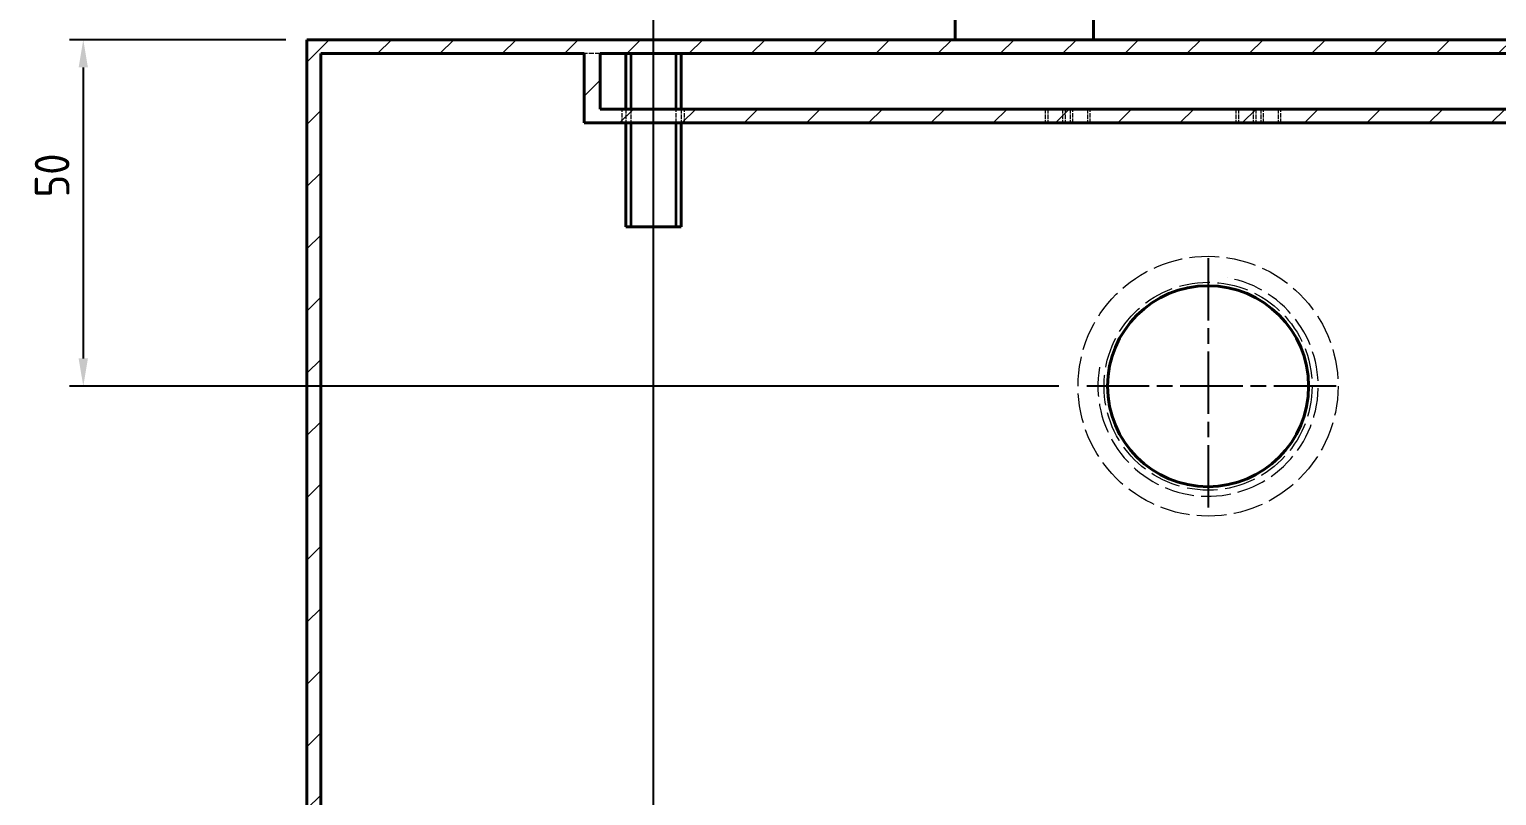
# Model space of a CAD drawing. Header units: millimetres. Extents: x 0 to 2378, y 0 to 1682.
# Drawn here: x 1109.9 to 1321.5, y 927.3 to 1037.9 of the extents above; entities that cross this region are included whole.
import ezdxf

# ---------------------------------------------------------------- set-up
doc = ezdxf.new("R2010")
doc.units = ezdxf.units.MM
doc.header["$LTSCALE"] = 2
doc.linetypes.add('CHAIN', pattern=[0.3543, 0.2362, -0.0295, 0.0591, -0.0295])
doc.linetypes.add('DASHED', pattern=[0.2067, 0.1654, -0.0413])
for name, color, linetype, lineweight in [('가려진 것(ISO)', 2, 'DASHED', 18), ('가시적인 것(ISO)', 3, 'Continuous', 40), ('가시적인 좁은 것(ISO)', 3, 'Continuous', 35), ('중심 표식(ISO)', 1, 'Continuous', 25), ('치수(ISO)', 2, 'Continuous', 25), ('해치(ISO)', 7, 'Continuous', 18)]:
    doc.layers.add(name, color=color, linetype=linetype, lineweight=lineweight)
doc.styles.add('치수 텍스트_PSTEK_POSCO', font='isocp.shx')
doc.dimstyles.new('치수_PSTEK_POSCO', dxfattribs={"dimscale": 2, "dimtxt": 2.5, "dimasz": 2, "dimexe": 1, "dimexo": 1.5, "dimgap": 1, "dimtad": 1, "dimrnd": 1e-08, "dimdsep": 46, "dimtxsty": '치수 텍스트_PSTEK_POSCO', "dimcen": 0.09, "dimdle": 10, "dimclrd": 7, "dimclre": 7, "dimclrt": 2, "dimadec": 1, "dimazin": 2, "dimtfac": 1, "dimtmove": 0, "dimatfit": 3, "dimfxl": 0, "dimtolj": 1, "dimlwd": -1, "dimlwe": -1, "dimarcsym": 0})

# ---------------------------------------------------------------- blocks, each defined once
blk = doc.blocks.new('*D72')
at = {"layer": 'Defpoints', "color": 0, "transparency": 16777216}
for p in [(1149.89, 1036.39), (1117.65, 986.39), (1261.39, 986.39)]:
    blk.add_point(p, dxfattribs=at)
at = {"layer": '치수(ISO)', "color": 7, "transparency": 16777216}
for p, q in [((1146.89, 1036.39), (1115.65, 1036.39)), ((1117.65, 1032.39), (1117.65, 990.39)), ((1258.39, 986.39), (1115.65, 986.39))]:
    blk.add_line(p, q, dxfattribs=at)
for points in [[(1116.98, 1032.39), (1118.32, 1032.39), (1117.65, 1036.39)], [(1116.98, 990.39), (1118.32, 990.39), (1117.65, 986.39)]]:
    blk.add_solid(points, dxfattribs=at)
at = {"layer": '치수(ISO)', "color": 2, "transparency": 16777216, "insert": (1113.15, 1013.63), "char_height": 5, "attachment_point": 4, "rotation": 90, "style": '치수 텍스트_PSTEK_POSCO'}
blk.add_mtext('\\A1;50', dxfattribs=at)
blk = doc.blocks.new('*D107')
at = {"layer": 'Defpoints', "color": 0, "transparency": 16777216}
for p in [(1199.89, 1076.39), (1149.89, 1036.39), (1199.89, 881.39)]:
    blk.add_point(p, dxfattribs=at)
at = {"layer": '치수(ISO)', "color": 7, "transparency": 16777216}
for p, q in [((1149.89, 1039.39), (1149.89, 1078.39)), ((1199.89, 884.39), (1199.89, 1078.39)), ((1153.89, 1076.39), (1195.89, 1076.39))]:
    blk.add_line(p, q, dxfattribs=at)
for points in [[(1153.89, 1077.06), (1153.89, 1075.73), (1149.89, 1076.39)], [(1195.89, 1077.06), (1195.89, 1075.73), (1199.89, 1076.39)]]:
    blk.add_solid(points, dxfattribs=at)
at = {"layer": '치수(ISO)', "color": 2, "transparency": 16777216, "insert": (1172.12, 1080.89), "char_height": 5, "attachment_point": 4, "style": '치수 텍스트_PSTEK_POSCO'}
blk.add_mtext('\\A1;50', dxfattribs=at)
blk = doc.blocks.new('*D108')
at = {"layer": 'Defpoints', "color": 0, "transparency": 16777216}
for p in [(1363.39, 1076.39), (1199.89, 881.39), (1363.39, 881.39)]:
    blk.add_point(p, dxfattribs=at)
at = {"layer": '치수(ISO)', "color": 7, "transparency": 16777216}
for p, q in [((1199.89, 884.39), (1199.89, 1078.39)), ((1363.39, 884.39), (1363.39, 1078.39)), ((1203.89, 1076.39), (1359.39, 1076.39))]:
    blk.add_line(p, q, dxfattribs=at)
for points in [[(1203.89, 1077.06), (1203.89, 1075.73), (1199.89, 1076.39)], [(1359.39, 1077.06), (1359.39, 1075.73), (1363.39, 1076.39)]]:
    blk.add_solid(points, dxfattribs=at)
at = {"layer": '치수(ISO)', "color": 2, "transparency": 16777216, "insert": (1275.04, 1080.89), "char_height": 5, "attachment_point": 4, "style": '치수 텍스트_PSTEK_POSCO'}
blk.add_mtext('\\A1;163.5', dxfattribs=at)

msp = doc.modelspace()

# ---------------------------------------------------------------- hatches: boundary and pattern name
at = {"layer": '해치(ISO)'}
h = msp.add_hatch(dxfattribs=at)
h.set_pattern_fill('ANSI31', color=256, scale=50.8, style=0)
h.set_pattern_definition([(45, (0, 0), (-4.490128, 4.490128), [])])
h.paths.add_polyline_path([(1574.8906, 1034.3869), (1574.8906, 888.3869), (1554.8906, 888.3869), (1554.8906, 870.3869), (1566.8906, 870.3869), (1566.8906, 872.3869), (1556.8906, 872.3869), (1556.8906, 886.3869), (1576.8906, 886.3869), (1576.8906, 1036.3869), (1149.8906, 1036.3869), (1149.8906, 886.3869), (1169.8906, 886.3869), (1169.8906, 872.3869), (1159.8906, 872.3869), (1159.8906, 870.3869), (1171.8906, 870.3869), (1171.8906, 888.3869), (1151.8906, 888.3869), (1151.8906, 1034.3869), (1189.8906, 1034.3869), (1189.8906, 1024.3869), (1357.3246, 1024.3869), (1357.3246, 1016.3869), (1360.4566, 1016.3869), (1360.4566, 1024.3869), (1406.3246, 1024.3869), (1406.3246, 1016.3869), (1409.4566, 1016.3869), (1409.4566, 1024.3869), (1536.8906, 1024.3869), (1536.8906, 1034.3869)])
h.paths.add_polyline_path([(1192.1906, 1034.3869), (1534.5906, 1034.3869), (1534.5906, 1026.3869), (1192.1906, 1026.3869)], flags=0)
edge = h.paths.add_edge_path()
edge.add_ellipse((1194.8906, 883.3869), major_axis=(-2.5, 0), ratio=1, start_angle=0, end_angle=360)
edge = h.paths.add_edge_path()
edge.add_line((1576.8906, 885.3869), (1574.8906, 885.3869))
edge.add_line((1574.8906, 885.3869), (1574.8906, 863.3869))
edge.add_line((1574.8906, 863.3869), (1393.8906, 863.3869))
edge.add_line((1393.8906, 863.3869), (1393.8906, 861.3869))
edge.add_line((1393.8906, 861.3869), (1459.8906, 861.3869))
edge.add_line((1459.8906, 861.3869), (1459.8906, 847.3869))
edge.add_ellipse((1457.8906, 847.3869), major_axis=(2, 0), ratio=1, start_angle=270, end_angle=360, ccw=False)
edge.add_line((1457.8906, 845.3869), (1449.8906, 845.3869))
edge.add_line((1449.8906, 845.3869), (1449.8906, 843.3869))
edge.add_line((1449.8906, 843.3869), (1458.6906, 843.3869))
edge.add_ellipse((1458.6906, 846.5869), major_axis=(0, -3.2), ratio=1, start_angle=0, end_angle=90)
edge.add_line((1461.8906, 846.5869), (1461.8906, 841.3869))
edge.add_line((1461.8906, 841.3869), (1473.8906, 841.3869))
edge.add_line((1473.8906, 841.3869), (1473.8906, 843.3869))
edge.add_line((1473.8906, 843.3869), (1463.8906, 843.3869))
edge.add_line((1463.8906, 843.3869), (1463.8906, 861.3869))
edge.add_line((1463.8906, 861.3869), (1576.8906, 861.3869))
edge.add_line((1576.8906, 861.3869), (1576.8906, 885.3869))
h.paths.add_polyline_path([(1151.8906, 885.3869), (1149.8906, 885.3869), (1149.8906, 861.3869), (1207.8906, 861.3869), (1207.8906, 843.3869), (1197.8906, 843.3869), (1197.8906, 841.3869), (1209.8906, 841.3869), (1209.8906, 861.3869), (1229.8906, 861.3869), (1229.8906, 863.3869), (1151.8906, 863.3869)])
h.paths.add_polyline_path([(1417.3906, 832.3869), (1417.3906, 833.1929), (1417.3906, 834.3869), (1395.3906, 834.3869), (1395.3906, 832.3869), (1414.2531, 832.3869), (1415.0706, 832.3869)])
h.paths.add_polyline_path([(1490.8906, 832.3869), (1490.8906, 860.3869), (1475.8906, 860.3869), (1475.8906, 858.3869), (1488.8906, 858.3869), (1488.8906, 834.3869), (1441.3906, 834.3869), (1441.3906, 833.1929), (1441.3906, 832.3869), (1443.7106, 832.3869), (1444.5281, 832.3869)])
h.paths.add_polyline_path([(1180.8906, 860.3869), (1180.8906, 832.3869), (1228.8906, 832.3869), (1228.8906, 834.3869), (1182.8906, 834.3869), (1182.8906, 860.3869)])

# ---------------------------------------------------------------- linework, layer by layer
at = {"layer": '가려진 것(ISO)', "ltscale": 2.190301}
msp.add_line((1192.1906, 1034.3869), (1189.8906, 1034.3869), dxfattribs=at)
at = {"layer": '가려진 것(ISO)', "ltscale": 1.904597}
for p, q in [((1195.3906, 1024.3869), (1195.3906, 1026.3869)), ((1195.8906, 1026.3869), (1195.8906, 1024.3869)), ((1196.6346, 1026.3869), (1196.6346, 1024.3869)), ((1203.1466, 1024.3869), (1203.1466, 1026.3869)), ((1203.8906, 1026.3869), (1203.8906, 1024.3869)), ((1204.3906, 1024.3869), (1204.3906, 1026.3869)), ((1256.3906, 1026.3869), (1256.3906, 1024.3869)), ((1256.7696, 1026.3869), (1256.7696, 1024.3869)), ((1258.8906, 1026.3869), (1258.8906, 1024.3869)), ((1259.2696, 1026.3869), (1259.2696, 1024.3869)), ((1260.0116, 1026.3869), (1260.0116, 1024.3869)), ((1260.3906, 1024.3869), (1260.3906, 1026.3869)), ((1262.5116, 1026.3869), (1262.5116, 1024.3869)), ((1262.8906, 1024.3869), (1262.8906, 1026.3869)), ((1283.8906, 1026.3869), (1283.8906, 1024.3869)), ((1284.2696, 1026.3869), (1284.2696, 1024.3869)), ((1286.3906, 1026.3869), (1286.3906, 1024.3869)), ((1286.7696, 1026.3869), (1286.7696, 1024.3869)), ((1287.5116, 1026.3869), (1287.5116, 1024.3869)), ((1287.8906, 1024.3869), (1287.8906, 1026.3869)), ((1290.0116, 1026.3869), (1290.0116, 1024.3869)), ((1290.3906, 1024.3869), (1290.3906, 1026.3869))]:
    msp.add_line(p, q, dxfattribs=at)
at = {"layer": '가려진 것(ISO)', "ltscale": 12.953526}
msp.add_circle((1279.8906, 986.3869), 18.75, dxfattribs=at)
at = {"layer": '가려진 것(ISO)', "ltscale": 13.413276}
msp.add_circle((1279.8906, 986.3869), 15.0029, dxfattribs=at)
at = {"layer": '가려진 것(ISO)', "ltscale": 12.934498}
msp.add_arc((1279.8906, 986.3869), 15.8857, 170, 80, dxfattribs=at)
at = {"layer": '가시적인 것(ISO)'}
for p, q in [((1243.3906, 1036.3869), (1243.3906, 1039.3869)), ((1263.3906, 1036.3869), (1263.3906, 1039.3869)), ((1576.8906, 1036.3869), (1149.8906, 1036.3869)), ((1149.8906, 1036.3869), (1149.8906, 886.3869)), ((1151.8906, 888.3869), (1151.8906, 1034.3869)), ((1151.8906, 1034.3869), (1189.8906, 1034.3869)), ((1189.8906, 1034.3869), (1189.8906, 1024.3869)), ((1192.1906, 1034.3869), (1534.5906, 1034.3869)), ((1192.1906, 1026.3869), (1192.1906, 1034.3869)), ((1195.8906, 1034.3869), (1195.8906, 1026.3869)), ((1203.8906, 1034.3869), (1203.8906, 1026.3869)), ((1534.5906, 1026.3869), (1192.1906, 1026.3869)), ((1189.8906, 1024.3869), (1357.3246, 1024.3869)), ((1195.8906, 1024.3869), (1195.8906, 1009.3869)), ((1203.8906, 1024.3869), (1203.8906, 1009.3869)), ((1195.8906, 1009.3869), (1203.8906, 1009.3869))]:
    msp.add_line(p, q, dxfattribs=at)
msp.add_circle((1279.8906, 986.3869), 14.5, dxfattribs=at)
at = {"layer": '가시적인 좁은 것(ISO)'}
for p, q in [((1196.6346, 1034.3869), (1196.6346, 1026.3869)), ((1203.1466, 1026.3869), (1203.1466, 1034.3869)), ((1196.6346, 1024.3869), (1196.6346, 1009.3869)), ((1203.1466, 1009.3869), (1203.1466, 1024.3869))]:
    msp.add_line(p, q, dxfattribs=at)
at = {"layer": '중심 표식(ISO)', "linetype": 'CHAIN', "ltscale": 19.051651}
for p, q in [((1279.8906, 1004.8869), (1279.8906, 967.8869)), ((1298.3906, 986.3869), (1261.3906, 986.3869))]:
    msp.add_line(p, q, dxfattribs=at)

# ---------------------------------------------------------------- dimensions: what is measured, and where the dimension line sits
at = {"layer": '치수(ISO)', "color": 7}
for base, p1, p2, angle, picture, middle in [((1199.8906, 1076.3944), (1149.8906, 1036.3869), (1199.8906, 881.3869), 180, '*D107', (1174.8706, 1076.3944)), ((1363.3906, 1076.3944), (1199.8906, 881.3869), (1363.3906, 881.3869), 180, '*D108', (1281.6406, 1076.3944)), ((1117.6502, 986.3869), (1149.8906, 1036.3869), (1261.3906, 986.3869), 90, '*D72', (1117.6502, 1016.3869))]:
    dim = msp.add_linear_dim(base=base, p1=p1, p2=p2, angle=angle, dimstyle='치수_PSTEK_POSCO', override={"dimdec": 2, "dimtp": 0, "dimtm": 0, "dimtdec": 2, "dimtofl": 0, "dimatfit": 1}, dxfattribs=at)
    dim.commit()
    dim.dimension.update_dxf_attribs({"geometry": picture, "text_midpoint": middle, "dimtype": 160})

doc.saveas('drawing.dxf')
